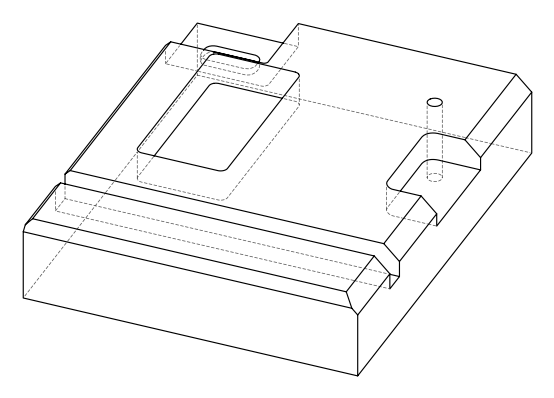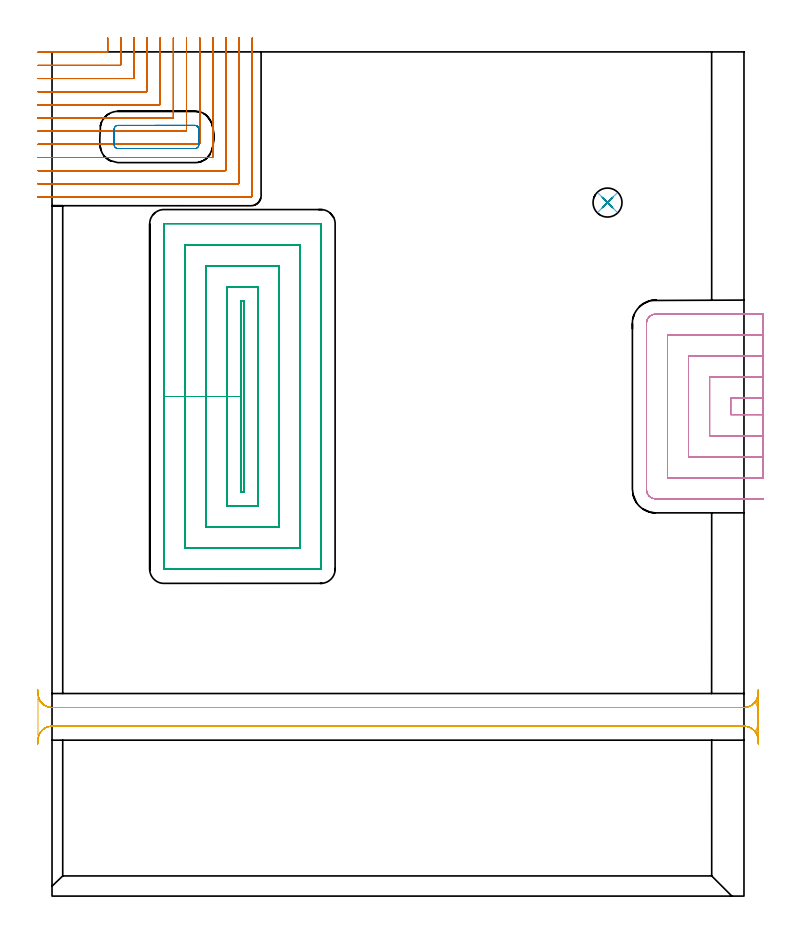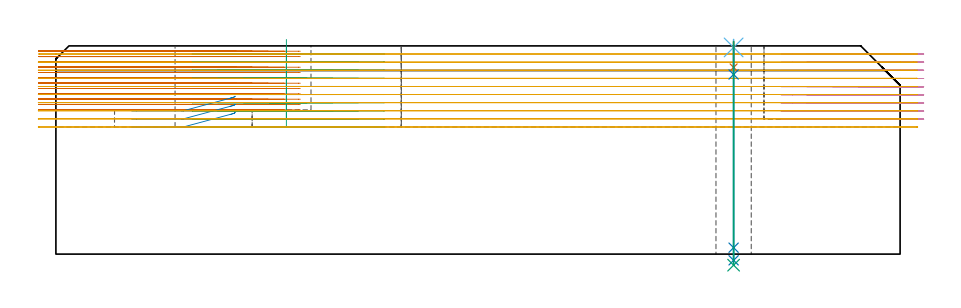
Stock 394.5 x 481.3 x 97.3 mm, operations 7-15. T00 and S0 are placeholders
(PLAN: 15 operations, 6 tool changes, 167.4 min)
(1 AREA_MILL | FG_CHAMFER_SURFACE | UGT0205_001 | 5.06 min | 16356 mm3)
(2 AREA_MILL_1 | FG_CHAMFER_SURFACE_1 | UGT0205_001 | 2.09 min | 1693 mm3)
(3 AREA_MILL_2 | FG_CHAMFER_SURFACE_2 | UGT0205_001 | 6.05 min | 20045 mm3)
(4 AREA_MILL_3 | FG_CHAMFER_SURFACE_3 | UGT0205_001 | 6.83 min | 5321 mm3)
(5 AREA_MILL_4 | FG_CHAMFER_SURFACE_4 | UGT0205_001 | 8.21 min | 25258 mm3)
(6 AREA_MILL_5 | FG_CHAMFER_SURFACE_5 | UGT0205_001 | 15.37 min | 24976 mm3)
(7 MILL_CORNER_NOTCH_RECTANGULAR | CORNER_NOTCH_RECTANGULAR | NXT0201_013 | Follow Part, ap 2.5, ae 75% | 41.35 min | 312324 mm3)
(8 MILL_RECTANGULAR_POCKET | POCKET_RECTANGULAR_STRAIGHT | NXT0201_012 | Follow Part, ap 4, ae 75% | 1.05 min | 14298 mm3)
(9 MILL_RECTANGULAR_POCKET_1 | POCKET_RECTANGULAR_STRAIGHT_1 | NXT0201_012 | Follow Part, ap 4, ae 75% | 40.8 min | 851672 mm3)
(10 MILL_SLOT | SLOT_PARTIAL_RECTANGULAR | NXT0201_012 | Follow Part, ap 4, ae 75% | 21.59 min | 259424 mm3)
(11 MILL_RECTANGULAR_SLOT | SLOT_RECTANGULAR | NXT0201_012 | Follow Part, ap 4, ae 75% | 18.04 min | 394912 mm3)
(12 SPOT_DRILL | STEP1HOLE | NXT0321_9005460120000 | 0.03 min | 7 mm3)
(13 DRILL_BLIND_HOLE_INTO_CENTER | STEP1HOLE | NXT0301_038 | 0.05 min | 325 mm3)
(14 GUN_DRILL_THROUGH_HOLE | STEP1HOLE | UGT0307_002 | 0.48 min | 2481 mm3)
(15 SPADE_DRILL_TO_ENLARGE_THROUGH_HOLE | STEP1HOLE | UGT0306_007 | 0.42 min | 17938 mm3)
(TOOL UGT0205_001 | Chamfer Mill 20 x 3 x 45 deg. | D20 FL50 Z2)
(TOOL NXT0201_013 | ENDMILL 10mm | D10 FL30 Z4)
(TOOL NXT0201_012 | ENDMILL 16mm [2P460-1600-NA 1630] | D16 FL38 Z6)
(TOOL NXT0321_9005460120000 | NC Spot Drill, 142deg, 12mm, Carbide, Uncoated | D12 PA142 FL30 Z2)
(TOOL NXT0301_038 | Carbide Drill 6.7mm [860.1-0670-034A1-MM 2214] | D6.7 PA140 FL53 Z2)
(TOOL UGT0307_002 | Gun Drill 6 mm | D6 PA130 FL24 Z1)
(TOOL UGT0306_007 | Spade Drill 16.5mm | D16.5 PA132 FL10 Z2)
(OP 7 MILL_CORNER_NOTCH_RECTANGULAR)
G17 G21 G94 G90
T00 M6
G54
G17 G0 G90 X-8. Y481.1 S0 M3
G43 Z107.3 H0
Z94.808
G94 G1 X-5. F250.
X31.206 F500.
G3 X31.7 Y481.594 R0.5
G1 Y486.3
Y489.3 F250.
G0 Z107.3
X-8. Y473.6
Z94.808
G1 X-5.
X38.706 F500.
G3 X39.2 Y474.094 R0.5
G1 Y486.3
Y489.3 F250.
G0 Z107.3
X-8. Y466.1
Z94.808
G1 X-5.
X46.205 F500.
G3 X46.7 Y466.595 R0.5
G1 Y486.3
Y489.3 F250.
G0 Z107.3
X-8. Y458.6
Z94.808
G1 X-5.
X53.705 F500.
G3 X54.2 Y459.095 R0.5
G1 Y486.3
Y489.3 F250.
G0 Z107.3
X-8. Y451.1
Z94.808
G1 X-5.
X61.205 F500.
G3 X61.7 Y451.595 R0.5
G1 Y486.3
Y489.3 F250.
G0 Z107.3
X-8. Y443.6
Z94.808
G1 X-5.
X68.705 F500.
G3 X69.2 Y444.095 R0.5
G1 Y486.3
Y489.3 F250.
G0 Z107.3
X-8. Y436.1
Z94.808
G1 X-5.
X76.204 F500.
G3 X76.7 Y436.596 R0.5
G1 Y486.3
Y489.3 F250.
G0 Z107.3
X-8. Y428.6
Z94.808
G1 X-5.
X83.704 F500.
G3 X84.2 Y429.096 R0.5
G1 Y486.3
Y489.3 F250.
G0 Z107.3
X-8. Y421.1
Z94.808
G1 X-5.
X91.204 F500.
G3 X91.7 Y421.596 R0.5
G1 Y486.3
Y489.3 F250.
G0 Z107.3
X-8. Y413.6
Z94.808
G1 X-5.
X98.704 F500.
G3 X99.2 Y414.096 R0.5
G1 Y486.3
Y489.3 F250.
G0 Z107.3
X-8. Y406.1
Z94.808
G1 X-5.
X106.204 F500.
G3 X106.7 Y406.596 R0.5
G1 Y486.3
Y489.3 F250.
G0 Z107.3
X-8. Y398.6
Z94.808
G1 X-5.
X113.4 F500.
G3 X114.2 Y399.4 R0.8
G1 Y486.3
Y489.3 F250.
G0 Z107.3
X-8. Y481.1
Z92.317
G1 X-5.
X31.206 F500.
G3 X31.7 Y481.594 R0.5
G1 Y486.3
Y489.3 F250.
G0 Z107.3
X-8. Y473.6
Z92.317
G1 X-5.
X38.706 F500.
G3 X39.2 Y474.094 R0.5
G1 Y486.3
Y489.3 F250.
G0 Z107.3
X-8. Y466.1
Z92.317
G1 X-5.
X46.205 F500.
G3 X46.7 Y466.595 R0.5
G1 Y486.3
Y489.3 F250.
G0 Z107.3
X-8. Y458.6
Z92.317
G1 X-5.
X53.705 F500.
G3 X54.2 Y459.095 R0.5
G1 Y486.3
Y489.3 F250.
G0 Z107.3
X-8. Y451.1
Z92.317
G1 X-5.
X61.205 F500.
G3 X61.7 Y451.595 R0.5
G1 Y486.3
Y489.3 F250.
G0 Z107.3
X-8. Y443.6
Z92.317
G1 X-5.
X68.705 F500.
G3 X69.2 Y444.095 R0.5
G1 Y486.3
Y489.3 F250.
G0 Z107.3
X-8. Y436.1
Z92.317
G1 X-5.
X76.204 F500.
G3 X76.7 Y436.596 R0.5
G1 Y486.3
Y489.3 F250.
G0 Z107.3
X-8. Y428.6
Z92.317
G1 X-5.
X83.704 F500.
G3 X84.2 Y429.096 R0.5
G1 Y486.3
Y489.3 F250.
G0 Z107.3
X-8. Y421.1
Z92.317
G1 X-5.
X91.204 F500.
G3 X91.7 Y421.596 R0.5
G1 Y486.3
Y489.3 F250.
G0 Z107.3
X-8. Y413.6
Z92.317
G1 X-5.
X98.704 F500.
G3 X99.2 Y414.096 R0.5
G1 Y486.3
Y489.3 F250.
G0 Z107.3
X-8. Y406.1
Z92.317
G1 X-5.
X106.204 F500.
G3 X106.7 Y406.596 R0.5
G1 Y486.3
Y489.3 F250.
G0 Z107.3
X-8. Y398.6
Z92.317
G1 X-5.
X113.4 F500.
G3 X114.2 Y399.4 R0.8
G1 Y486.3
Y489.3 F250.
G0 Z107.3
X-8. Y481.1
Z89.825
G1 X-5.
X31.206 F500.
G3 X31.7 Y481.594 R0.5
G1 Y486.3
Y489.3 F250.
G0 Z107.3
X-8. Y473.6
Z89.825
G1 X-5.
X38.706 F500.
G3 X39.2 Y474.094 R0.5
G1 Y486.3
Y489.3 F250.
G0 Z107.3
X-8. Y466.1
Z89.825
G1 X-5.
X46.205 F500.
G3 X46.7 Y466.595 R0.5
G1 Y486.3
Y489.3 F250.
G0 Z107.3
X-8. Y458.6
Z89.825
G1 X-5.
X53.705 F500.
G3 X54.2 Y459.095 R0.5
G1 Y486.3
Y489.3 F250.
G0 Z107.3
X-8. Y451.1
Z89.825
G1 X-5.
X61.205 F500.
G3 X61.7 Y451.595 R0.5
G1 Y486.3
Y489.3 F250.
G0 Z107.3
X-8. Y443.6
Z89.825
G1 X-5.
X68.705 F500.
G3 X69.2 Y444.095 R0.5
G1 Y486.3
Y489.3 F250.
G0 Z107.3
X-8. Y436.1
Z89.825
G1 X-5.
X76.204 F500.
G3 X76.7 Y436.596 R0.5
G1 Y486.3
Y489.3 F250.
G0 Z107.3
X-8. Y428.6
Z89.825
G1 X-5.
X83.704 F500.
G3 X84.2 Y429.096 R0.5
G1 Y486.3
Y489.3 F250.
G0 Z107.3
X-8. Y421.1
Z89.825
G1 X-5.
X91.204 F500.
G3 X91.7 Y421.596 R0.5
G1 Y486.3
Y489.3 F250.
G0 Z107.3
X-8. Y413.6
Z89.825
G1 X-5.
X98.704 F500.
G3 X99.2 Y414.096 R0.5
G1 Y486.3
Y489.3 F250.
G0 Z107.3
X-8. Y406.1
Z89.825
G1 X-5.
X106.204 F500.
G3 X106.7 Y406.596 R0.5
G1 Y486.3
Y489.3 F250.
G0 Z107.3
X-8. Y398.6
Z89.825
G1 X-5.
X113.4 F500.
G3 X114.2 Y399.4 R0.8
G1 Y486.3
Y489.3 F250.
G0 Z107.3
X-8. Y481.1
Z87.333
G1 X-5.
X31.206 F500.
G3 X31.7 Y481.594 R0.5
G1 Y486.3
Y489.3 F250.
G0 Z107.3
X-8. Y473.6
Z87.333
G1 X-5.
X38.706 F500.
G3 X39.2 Y474.094 R0.5
G1 Y486.3
Y489.3 F250.
G0 Z107.3
X-8. Y466.1
Z87.333
G1 X-5.
X46.205 F500.
G3 X46.7 Y466.595 R0.5
G1 Y486.3
Y489.3 F250.
G0 Z107.3
X-8. Y458.6
Z87.333
G1 X-5.
X53.705 F500.
G3 X54.2 Y459.095 R0.5
G1 Y486.3
Y489.3 F250.
G0 Z107.3
X-8. Y451.1
Z87.333
G1 X-5.
X61.205 F500.
G3 X61.7 Y451.595 R0.5
G1 Y486.3
Y489.3 F250.
G0 Z107.3
X-8. Y443.6
Z87.333
G1 X-5.
X68.705 F500.
G3 X69.2 Y444.095 R0.5
G1 Y486.3
Y489.3 F250.
G0 Z107.3
X-8. Y436.1
Z87.333
G1 X-5.
X76.204 F500.
G3 X76.7 Y436.596 R0.5
G1 Y486.3
Y489.3 F250.
G0 Z107.3
X-8. Y428.6
Z87.333
G1 X-5.
X83.704 F500.
G3 X84.2 Y429.096 R0.5
G1 Y486.3
Y489.3 F250.
G0 Z107.3
X-8. Y421.1
Z87.333
G1 X-5.
X91.204 F500.
G3 X91.7 Y421.596 R0.5
G1 Y486.3
Y489.3 F250.
G0 Z107.3
X-8. Y413.6
Z87.333
G1 X-5.
X98.704 F500.
G3 X99.2 Y414.096 R0.5
G1 Y486.3
Y489.3 F250.
G0 Z107.3
X-8. Y406.1
Z87.333
G1 X-5.
X106.204 F500.
G3 X106.7 Y406.596 R0.5
G1 Y486.3
Y489.3 F250.
G0 Z107.3
X-8. Y398.6
Z87.333
G1 X-5.
X113.4 F500.
G3 X114.2 Y399.4 R0.8
G1 Y486.3
Y489.3 F250.
G0 Z107.3
X-8. Y481.1
Z84.842
G1 X-5.
X31.206 F500.
G3 X31.7 Y481.594 R0.5
G1 Y486.3
Y489.3 F250.
G0 Z107.3
X-8. Y473.6
Z84.842
G1 X-5.
X38.706 F500.
G3 X39.2 Y474.094 R0.5
G1 Y486.3
Y489.3 F250.
G0 Z107.3
X-8. Y466.1
Z84.842
G1 X-5.
X46.205 F500.
G3 X46.7 Y466.595 R0.5
G1 Y486.3
Y489.3 F250.
G0 Z107.3
X-8. Y458.6
Z84.842
G1 X-5.
X53.705 F500.
G3 X54.2 Y459.095 R0.5
G1 Y486.3
Y489.3 F250.
G0 Z107.3
X-8. Y451.1
Z84.842
G1 X-5.
X61.205 F500.
G3 X61.7 Y451.595 R0.5
G1 Y486.3
Y489.3 F250.
G0 Z107.3
X-8. Y443.6
Z84.842
G1 X-5.
X68.705 F500.
G3 X69.2 Y444.095 R0.5
G1 Y486.3
Y489.3 F250.
G0 Z107.3
X-8. Y436.1
Z84.842
G1 X-5.
X76.204 F500.
G3 X76.7 Y436.596 R0.5
G1 Y486.3
Y489.3 F250.
G0 Z107.3
X-8. Y428.6
Z84.842
G1 X-5.
X83.704 F500.
G3 X84.2 Y429.096 R0.5
G1 Y486.3
Y489.3 F250.
G0 Z107.3
X-8. Y421.1
Z84.842
G1 X-5.
X91.204 F500.
G3 X91.7 Y421.596 R0.5
G1 Y486.3
Y489.3 F250.
G0 Z107.3
X-8. Y413.6
Z84.842
G1 X-5.
X98.704 F500.
G3 X99.2 Y414.096 R0.5
G1 Y486.3
Y489.3 F250.
G0 Z107.3
X-8. Y406.1
Z84.842
G1 X-5.
X106.204 F500.
G3 X106.7 Y406.596 R0.5
G1 Y486.3
Y489.3 F250.
G0 Z107.3
X-8. Y398.6
Z84.842
G1 X-5.
X113.4 F500.
G3 X114.2 Y399.4 R0.8
G1 Y486.3
Y489.3 F250.
G0 Z107.3
X-8. Y481.1
Z82.35
G1 X-5.
X31.206 F500.
G3 X31.7 Y481.594 R0.5
G1 Y486.3
Y489.3 F250.
G0 Z107.3
X-8. Y473.6
Z82.35
G1 X-5.
X38.706 F500.
G3 X39.2 Y474.094 R0.5
G1 Y486.3
Y489.3 F250.
G0 Z107.3
X-8. Y466.1
Z82.35
G1 X-5.
X46.205 F500.
G3 X46.7 Y466.595 R0.5
G1 Y486.3
Y489.3 F250.
G0 Z107.3
X-8. Y458.6
Z82.35
G1 X-5.
X53.705 F500.
G3 X54.2 Y459.095 R0.5
G1 Y486.3
Y489.3 F250.
G0 Z107.3
X-8. Y451.1
Z82.35
G1 X-5.
X61.205 F500.
G3 X61.7 Y451.595 R0.5
G1 Y486.3
Y489.3 F250.
G0 Z107.3
X-8. Y443.6
Z82.35
G1 X-5.
X68.705 F500.
G3 X69.2 Y444.095 R0.5
G1 Y486.3
Y489.3 F250.
G0 Z107.3
X-8. Y436.1
Z82.35
G1 X-5.
X76.204 F500.
G3 X76.7 Y436.596 R0.5
G1 Y486.3
Y489.3 F250.
G0 Z107.3
X-8. Y428.6
Z82.35
G1 X-5.
X83.704 F500.
G3 X84.2 Y429.096 R0.5
G1 Y486.3
Y489.3 F250.
G0 Z107.3
X-8. Y421.1
Z82.35
G1 X-5.
X91.204 F500.
G3 X91.7 Y421.596 R0.5
G1 Y486.3
Y489.3 F250.
G0 Z107.3
X-8. Y413.6
Z82.35
G1 X-5.
X98.704 F500.
G3 X99.2 Y414.096 R0.5
G1 Y486.3
Y489.3 F250.
G0 Z107.3
X-8. Y406.1
Z82.35
G1 X-5.
X106.204 F500.
G3 X106.7 Y406.596 R0.5
G1 Y486.3
Y489.3 F250.
G0 Z107.3
X-8. Y398.6
Z82.35
G1 X-5.
X113.4 F500.
G3 X114.2 Y399.4 R0.8
G1 Y486.3
Y489.3 F250.
G0 Z107.3
X-8. Y481.1
Z79.858
G1 X-5.
X31.206 F500.
G3 X31.7 Y481.594 R0.5
G1 Y486.3
Y489.3 F250.
G0 Z107.3
X-8. Y473.6
Z79.858
G1 X-5.
X38.706 F500.
G3 X39.2 Y474.094 R0.5
G1 Y486.3
Y489.3 F250.
G0 Z107.3
X-8. Y466.1
Z79.858
G1 X-5.
X46.205 F500.
G3 X46.7 Y466.595 R0.5
G1 Y486.3
Y489.3 F250.
G0 Z107.3
X-8. Y458.6
Z79.858
G1 X-5.
X53.705 F500.
G3 X54.2 Y459.095 R0.5
G1 Y486.3
Y489.3 F250.
G0 Z107.3
X-8. Y451.1
Z79.858
G1 X-5.
X61.205 F500.
G3 X61.7 Y451.595 R0.5
G1 Y486.3
Y489.3 F250.
G0 Z107.3
X-8. Y443.6
Z79.858
G1 X-5.
X68.705 F500.
G3 X69.2 Y444.095 R0.5
G1 Y486.3
Y489.3 F250.
G0 Z107.3
X-8. Y436.1
Z79.858
G1 X-5.
X76.204 F500.
G3 X76.7 Y436.596 R0.5
G1 Y486.3
Y489.3 F250.
G0 Z107.3
X-8. Y428.6
Z79.858
G1 X-5.
X83.704 F500.
G3 X84.2 Y429.096 R0.5
G1 Y486.3
Y489.3 F250.
G0 Z107.3
X-8. Y421.1
Z79.858
G1 X-5.
X91.204 F500.
G3 X91.7 Y421.596 R0.5
G1 Y486.3
Y489.3 F250.
G0 Z107.3
X-8. Y413.6
Z79.858
G1 X-5.
X98.704 F500.
G3 X99.2 Y414.096 R0.5
G1 Y486.3
Y489.3 F250.
G0 Z107.3
X-8. Y406.1
Z79.858
G1 X-5.
X106.204 F500.
G3 X106.7 Y406.596 R0.5
G1 Y486.3
Y489.3 F250.
G0 Z107.3
X-8. Y398.6
Z79.858
G1 X-5.
X113.4 F500.
G3 X114.2 Y399.4 R0.8
G1 Y486.3
Y489.3 F250.
G0 Z107.3
X-8. Y481.1
Z77.367
G1 X-5.
X31.206 F500.
G3 X31.7 Y481.594 R0.5
G1 Y486.3
Y489.3 F250.
G0 Z107.3
X-8. Y473.6
Z77.367
G1 X-5.
X38.706 F500.
G3 X39.2 Y474.094 R0.5
G1 Y486.3
Y489.3 F250.
G0 Z107.3
X-8. Y466.1
Z77.367
G1 X-5.
X46.205 F500.
G3 X46.7 Y466.595 R0.5
G1 Y486.3
Y489.3 F250.
G0 Z107.3
X-8. Y458.6
Z77.367
G1 X-5.
X53.705 F500.
G3 X54.2 Y459.095 R0.5
G1 Y486.3
Y489.3 F250.
G0 Z107.3
X-8. Y451.1
Z77.367
G1 X-5.
X61.205 F500.
G3 X61.7 Y451.595 R0.5
G1 Y486.3
Y489.3 F250.
G0 Z107.3
X-8. Y443.6
Z77.367
G1 X-5.
X68.705 F500.
G3 X69.2 Y444.095 R0.5
G1 Y486.3
Y489.3 F250.
G0 Z107.3
X-8. Y436.1
Z77.367
G1 X-5.
X76.204 F500.
G3 X76.7 Y436.596 R0.5
G1 Y486.3
Y489.3 F250.
G0 Z107.3
X-8. Y428.6
Z77.367
G1 X-5.
X83.704 F500.
G3 X84.2 Y429.096 R0.5
G1 Y486.3
Y489.3 F250.
G0 Z107.3
X-8. Y421.1
Z77.367
G1 X-5.
X91.204 F500.
G3 X91.7 Y421.596 R0.5
G1 Y486.3
Y489.3 F250.
G0 Z107.3
X-8. Y413.6
Z77.367
G1 X-5.
X98.704 F500.
G3 X99.2 Y414.096 R0.5
G1 Y486.3
Y489.3 F250.
G0 Z107.3
X-8. Y406.1
Z77.367
G1 X-5.
X106.204 F500.
G3 X106.7 Y406.596 R0.5
G1 Y486.3
Y489.3 F250.
G0 Z107.3
X-8. Y398.6
Z77.367
G1 X-5.
X113.4 F500.
G3 X114.2 Y399.4 R0.8
G1 Y486.3
Y489.3 F250.
G0 Z107.3
X-8. Y481.1
Z74.875
G1 X-5.
X31.206 F500.
G3 X31.7 Y481.594 R0.5
G1 Y486.3
Y489.3 F250.
G0 Z107.3
X-8. Y473.6
Z74.875
G1 X-5.
X38.706 F500.
G3 X39.2 Y474.094 R0.5
G1 Y486.3
Y489.3 F250.
G0 Z107.3
X-8. Y466.1
Z74.875
G1 X-5.
X46.205 F500.
G3 X46.7 Y466.595 R0.5
G1 Y486.3
Y489.3 F250.
G0 Z107.3
X-8. Y458.6
Z74.875
G1 X-5.
X53.705 F500.
G3 X54.2 Y459.095 R0.5
G1 Y486.3
Y489.3 F250.
G0 Z107.3
X-8. Y451.1
Z74.875
G1 X-5.
X61.205 F500.
G3 X61.7 Y451.595 R0.5
G1 Y486.3
Y489.3 F250.
G0 Z107.3
X-8. Y443.6
Z74.875
G1 X-5.
X68.705 F500.
G3 X69.2 Y444.095 R0.5
G1 Y486.3
Y489.3 F250.
G0 Z107.3
X-8. Y436.1
Z74.875
G1 X-5.
X76.204 F500.
G3 X76.7 Y436.596 R0.5
G1 Y486.3
Y489.3 F250.
G0 Z107.3
X-8. Y428.6
Z74.875
G1 X-5.
X83.704 F500.
G3 X84.2 Y429.096 R0.5
G1 Y486.3
Y489.3 F250.
G0 Z107.3
X-8. Y421.1
Z74.875
G1 X-5.
X91.204 F500.
G3 X91.7 Y421.596 R0.5
G1 Y486.3
Y489.3 F250.
G0 Z107.3
X-8. Y413.6
Z74.875
G1 X-5.
X98.704 F500.
G3 X99.2 Y414.096 R0.5
G1 Y486.3
Y489.3 F250.
G0 Z107.3
X-8. Y406.1
Z74.875
G1 X-5.
X106.204 F500.
G3 X106.7 Y406.596 R0.5
G1 Y486.3
Y489.3 F250.
G0 Z107.3
X-8. Y398.6
Z74.875
G1 X-5.
X113.4 F500.
G3 X114.2 Y399.4 R0.8
G1 Y486.3
Y489.3 F250.
G0 Z107.3
X-8. Y481.1
Z72.383
G1 X-5.
X31.206 F500.
G3 X31.7 Y481.594 R0.5
G1 Y486.3
Y489.3 F250.
G0 Z107.3
X-8. Y473.6
Z72.383
G1 X-5.
X38.706 F500.
G3 X39.2 Y474.094 R0.5
G1 Y486.3
Y489.3 F250.
G0 Z107.3
X-8. Y466.1
Z72.383
G1 X-5.
X46.205 F500.
G3 X46.7 Y466.595 R0.5
G1 Y486.3
Y489.3 F250.
G0 Z107.3
X-8. Y458.6
Z72.383
G1 X-5.
X53.705 F500.
G3 X54.2 Y459.095 R0.5
G1 Y486.3
Y489.3 F250.
G0 Z107.3
X-8. Y451.1
Z72.383
G1 X-5.
X61.205 F500.
G3 X61.7 Y451.595 R0.5
G1 Y486.3
Y489.3 F250.
G0 Z107.3
X-8. Y443.6
Z72.383
G1 X-5.
X68.705 F500.
G3 X69.2 Y444.095 R0.5
G1 Y486.3
Y489.3 F250.
G0 Z107.3
X-8. Y436.1
Z72.383
G1 X-5.
X76.204 F500.
G3 X76.7 Y436.596 R0.5
G1 Y486.3
Y489.3 F250.
G0 Z107.3
X-8. Y428.6
Z72.383
G1 X-5.
X83.704 F500.
G3 X84.2 Y429.096 R0.5
G1 Y486.3
Y489.3 F250.
G0 Z107.3
X-8. Y421.1
Z72.383
G1 X-5.
X91.204 F500.
G3 X91.7 Y421.596 R0.5
G1 Y486.3
Y489.3 F250.
G0 Z107.3
X-8. Y413.6
Z72.383
G1 X-5.
X98.704 F500.
G3 X99.2 Y414.096 R0.5
G1 Y486.3
Y489.3 F250.
G0 Z107.3
X-8. Y406.1
Z72.383
G1 X-5.
X106.204 F500.
G3 X106.7 Y406.596 R0.5
G1 Y486.3
Y489.3 F250.
G0 Z107.3
X-8. Y398.6
Z72.383
G1 X-5.
X113.4 F500.
G3 X114.2 Y399.4 R0.8
G1 Y486.3
Y489.3 F250.
G0 Z107.3
X-8. Y481.1
Z69.892
G1 X-5.
X31.206 F500.
G3 X31.7 Y481.594 R0.5
G1 Y486.3
Y489.3 F250.
G0 Z107.3
X-8. Y473.6
Z69.892
G1 X-5.
X38.706 F500.
G3 X39.2 Y474.094 R0.5
G1 Y486.3
Y489.3 F250.
G0 Z107.3
X-8. Y466.1
Z69.892
G1 X-5.
X46.205 F500.
G3 X46.7 Y466.595 R0.5
G1 Y486.3
Y489.3 F250.
G0 Z107.3
X-8. Y458.6
Z69.892
G1 X-5.
X53.705 F500.
G3 X54.2 Y459.095 R0.5
G1 Y486.3
Y489.3 F250.
G0 Z107.3
X-8. Y451.1
Z69.892
G1 X-5.
X61.205 F500.
G3 X61.7 Y451.595 R0.5
G1 Y486.3
Y489.3 F250.
G0 Z107.3
X-8. Y443.6
Z69.892
G1 X-5.
X68.705 F500.
G3 X69.2 Y444.095 R0.5
G1 Y486.3
Y489.3 F250.
G0 Z107.3
X-8. Y436.1
Z69.892
G1 X-5.
X76.204 F500.
G3 X76.7 Y436.596 R0.5
G1 Y486.3
Y489.3 F250.
G0 Z107.3
X-8. Y428.6
Z69.892
G1 X-5.
X83.704 F500.
G3 X84.2 Y429.096 R0.5
G1 Y486.3
Y489.3 F250.
G0 Z107.3
X-8. Y421.1
Z69.892
G1 X-5.
X91.204 F500.
G3 X91.7 Y421.596 R0.5
G1 Y486.3
Y489.3 F250.
G0 Z107.3
X-8. Y413.6
Z69.892
G1 X-5.
X98.704 F500.
G3 X99.2 Y414.096 R0.5
G1 Y486.3
Y489.3 F250.
G0 Z107.3
X-8. Y406.1
Z69.892
G1 X-5.
X106.204 F500.
G3 X106.7 Y406.596 R0.5
G1 Y486.3
Y489.3 F250.
G0 Z107.3
X-8. Y398.6
Z69.892
G1 X-5.
X113.4 F500.
G3 X114.2 Y399.4 R0.8
G1 Y486.3
Y489.3 F250.
G0 Z107.3
X-8. Y481.1
Z67.4
G1 X-5.
X31.206 F500.
G3 X31.7 Y481.594 R0.5
G1 Y486.3
Y489.3 F250.
G0 Z107.3
X-8. Y473.6
Z67.4
G1 X-5.
X38.706 F500.
G3 X39.2 Y474.094 R0.5
G1 Y486.3
Y489.3 F250.
G0 Z107.3
X-8. Y466.1
Z67.4
G1 X-5.
X46.205 F500.
G3 X46.7 Y466.595 R0.5
G1 Y486.3
Y489.3 F250.
G0 Z107.3
X-8. Y458.6
Z67.4
G1 X-5.
X53.705 F500.
G3 X54.2 Y459.095 R0.5
G1 Y486.3
Y489.3 F250.
G0 Z107.3
X-8. Y451.1
Z67.4
G1 X-5.
X61.205 F500.
G3 X61.7 Y451.595 R0.5
G1 Y486.3
Y489.3 F250.
G0 Z107.3
X-8. Y443.6
Z67.4
G1 X-5.
X68.705 F500.
G3 X69.2 Y444.095 R0.5
G1 Y486.3
Y489.3 F250.
G0 Z107.3
X-8. Y436.1
Z67.4
G1 X-5.
X76.204 F500.
G3 X76.7 Y436.596 R0.5
G1 Y486.3
Y489.3 F250.
G0 Z107.3
X-8. Y428.6
Z67.4
G1 X-5.
X83.704 F500.
G3 X84.2 Y429.096 R0.5
G1 Y486.3
Y489.3 F250.
G0 Z107.3
X-8. Y421.1
Z67.4
G1 X-5.
X91.204 F500.
G3 X91.7 Y421.596 R0.5
G1 Y486.3
Y489.3 F250.
G0 Z107.3
X-8. Y413.6
Z67.4
G1 X-5.
X98.704 F500.
G3 X99.2 Y414.096 R0.5
G1 Y486.3
Y489.3 F250.
G0 Z107.3
X-8. Y406.1
Z67.4
G1 X-5.
X106.204 F500.
G3 X106.7 Y406.596 R0.5
G1 Y486.3
Y489.3 F250.
G0 Z107.3
X-8. Y398.6
Z67.4
G1 X-5.
X113.4 F500.
G3 X114.2 Y399.4 R0.8
G1 Y486.3
Y489.3 F250.
G0 Z107.3
M5
M2
(OP 8 MILL_RECTANGULAR_POCKET)
G17 G21 G94 G90
T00 M6
G54
G17 G0 G90 X83.7 Y437.269 S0 M3
G43 Z107.3 H1
Z73.77
G94 G1 Y437.348 Z73.749 F250.
X83.638 Y437.739 Z73.643
X83.508 Y438.112 Z73.537
X83.313 Y438.456 Z73.431
X83.059 Y438.759 Z73.325
X82.756 Y439.013 Z73.219
X82.412 Y439.208 Z73.113
X82.039 Y439.338 Z73.007
X81.648 Y439.4 Z72.901
X81.5 Z72.861
X59.55 Z66.98
X37.6 F500.
G3 X35.4 Y437.2 R2.2
G1 Y428.4
G3 X37.6 Y426.2 R2.2
G1 X81.5
G3 X83.7 Y428.4 R2.2
G1 Y437.2
G3 X81.5 Y439.4 R2.2
G1 X59.55
X58.55
G0 X83.7 Y437.269 Z69.98
G1 Y437.348 Z69.959 F250.
X83.638 Y437.739 Z69.853
X83.508 Y438.112 Z69.747
X83.313 Y438.456 Z69.641
X83.059 Y438.759 Z69.535
X82.756 Y439.013 Z69.429
X82.412 Y439.208 Z69.323
X82.039 Y439.338 Z69.217
X81.648 Y439.4 Z69.111
X81.5 Z69.071
X59.55 Z63.19
X37.6 F500.
G3 X35.4 Y437.2 R2.2
G1 Y428.4
G3 X37.6 Y426.2 R2.2
G1 X81.5
G3 X83.7 Y428.4 R2.2
G1 Y437.2
G3 X81.5 Y439.4 R2.2
G1 X59.55
X58.55
G0 X83.7 Y437.269 Z66.19
G1 Y437.348 Z66.169 F250.
X83.638 Y437.739 Z66.063
X83.508 Y438.112 Z65.957
X83.313 Y438.456 Z65.851
X83.059 Y438.759 Z65.745
X82.756 Y439.013 Z65.639
X82.412 Y439.208 Z65.533
X82.039 Y439.338 Z65.427
X81.648 Y439.4 Z65.321
X81.5 Z65.281
X59.55 Z59.4
X37.6 F500.
G3 X35.4 Y437.2 R2.2
G1 Y428.4
G3 X37.6 Y426.2 R2.2
G1 X81.5
G3 X83.7 Y428.4 R2.2
G1 Y437.2
G3 X81.5 Y439.4 R2.2
G1 X59.55
X58.55
G0 Z107.3
M5
M2
(OP 9 MILL_RECTANGULAR_POCKET_1)
G17 G21 G94 G90
T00 M6
G54
G17 G0 G90 X107.7 Y310.191 S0 M3
G43 Z107.3 H1
Z100.3
G94 G1 Y284.85 Z93.51 F250.
Y230.3 F500.
X109.4
Y339.4
X107.7
Y284.85
X99.7
Y222.3
X117.4
Y347.4
X99.7
Y284.85
X87.7
Y210.3
X129.4
Y359.4
X87.7
Y284.85
X75.7
Y198.3
X141.4
Y371.4
X75.7
Y284.85
X63.7
Y186.4
X63.705 Y186.345
X63.745 Y186.305
X63.8 Y186.3
X153.3
X153.355 Y186.305
X153.395 Y186.345
X153.4 Y186.4
Y383.3
X153.395 Y383.355
X153.355 Y383.395
X153.3 Y383.4
X63.8
X63.745 Y383.395
X63.705 Y383.355
X63.7 Y383.3
Y284.85
Y283.85
G0 X107.7 Y310.191 Z96.51
G1 Y284.85 Z89.72 F250.
Y230.3 F500.
X109.4
Y339.4
X107.7
Y284.85
X99.7
Y222.3
X117.4
Y347.4
X99.7
Y284.85
X87.7
Y210.3
X129.4
Y359.4
X87.7
Y284.85
X75.7
Y198.3
X141.4
Y371.4
X75.7
Y284.85
X63.7
Y186.4
X63.705 Y186.345
X63.745 Y186.305
X63.8 Y186.3
X153.3
X153.355 Y186.305
X153.395 Y186.345
X153.4 Y186.4
Y383.3
X153.395 Y383.355
X153.355 Y383.395
X153.3 Y383.4
X63.8
X63.745 Y383.395
X63.705 Y383.355
X63.7 Y383.3
Y284.85
Y283.85
G0 X107.7 Y310.191 Z92.72
G1 Y284.85 Z85.93 F250.
Y230.3 F500.
X109.4
Y339.4
X107.7
Y284.85
X99.7
Y222.3
X117.4
Y347.4
X99.7
Y284.85
X87.7
Y210.3
X129.4
Y359.4
X87.7
Y284.85
X75.7
Y198.3
X141.4
Y371.4
X75.7
Y284.85
X63.7
Y186.4
X63.705 Y186.345
X63.745 Y186.305
X63.8 Y186.3
X153.3
X153.355 Y186.305
X153.395 Y186.345
X153.4 Y186.4
Y383.3
X153.395 Y383.355
X153.355 Y383.395
X153.3 Y383.4
X63.8
X63.745 Y383.395
X63.705 Y383.355
X63.7 Y383.3
Y284.85
Y283.85
G0 X107.7 Y310.191 Z88.93
G1 Y284.85 Z82.14 F250.
Y230.3 F500.
X109.4
Y339.4
X107.7
Y284.85
X99.7
Y222.3
X117.4
Y347.4
X99.7
Y284.85
X87.7
Y210.3
X129.4
Y359.4
X87.7
Y284.85
X75.7
Y198.3
X141.4
Y371.4
X75.7
Y284.85
X63.7
Y186.4
X63.705 Y186.345
X63.745 Y186.305
X63.8 Y186.3
X153.3
X153.355 Y186.305
X153.395 Y186.345
X153.4 Y186.4
Y383.3
X153.395 Y383.355
X153.355 Y383.395
X153.3 Y383.4
X63.8
X63.745 Y383.395
X63.705 Y383.355
X63.7 Y383.3
Y284.85
Y283.85
G0 X107.7 Y310.191 Z85.14
G1 Y284.85 Z78.35 F250.
Y230.3 F500.
X109.4
Y339.4
X107.7
Y284.85
X99.7
Y222.3
X117.4
Y347.4
X99.7
Y284.85
X87.7
Y210.3
X129.4
Y359.4
X87.7
Y284.85
X75.7
Y198.3
X141.4
Y371.4
X75.7
Y284.85
X63.7
Y186.4
X63.705 Y186.345
X63.745 Y186.305
X63.8 Y186.3
X153.3
X153.355 Y186.305
X153.395 Y186.345
X153.4 Y186.4
Y383.3
X153.395 Y383.355
X153.355 Y383.395
X153.3 Y383.4
X63.8
X63.745 Y383.395
X63.705 Y383.355
X63.7 Y383.3
Y284.85
Y283.85
G0 X107.7 Y310.191 Z81.35
G1 Y284.85 Z74.56 F250.
Y230.3 F500.
X109.4
Y339.4
X107.7
Y284.85
X99.7
Y222.3
X117.4
Y347.4
X99.7
Y284.85
X87.7
Y210.3
X129.4
Y359.4
X87.7
Y284.85
X75.7
Y198.3
X141.4
Y371.4
X75.7
Y284.85
X63.7
Y186.4
X63.705 Y186.345
X63.745 Y186.305
X63.8 Y186.3
X153.3
X153.355 Y186.305
X153.395 Y186.345
X153.4 Y186.4
Y383.3
X153.395 Y383.355
X153.355 Y383.395
X153.3 Y383.4
X63.8
X63.745 Y383.395
X63.705 Y383.355
X63.7 Y383.3
Y284.85
Y283.85
G0 X107.7 Y310.191 Z77.56
G1 Y284.85 Z70.77 F250.
Y230.3 F500.
X109.4
Y339.4
X107.7
Y284.85
X99.7
Y222.3
X117.4
Y347.4
X99.7
Y284.85
X87.7
Y210.3
X129.4
Y359.4
X87.7
Y284.85
X75.7
Y198.3
X141.4
Y371.4
X75.7
Y284.85
X63.7
Y186.4
X63.705 Y186.345
X63.745 Y186.305
X63.8 Y186.3
X153.3
X153.355 Y186.305
X153.395 Y186.345
X153.4 Y186.4
Y383.3
X153.395 Y383.355
X153.355 Y383.395
X153.3 Y383.4
X63.8
X63.745 Y383.395
X63.705 Y383.355
X63.7 Y383.3
Y284.85
Y283.85
G0 X107.7 Y310.191 Z73.77
G1 Y284.85 Z66.98 F250.
Y230.3 F500.
X109.4
Y339.4
X107.7
Y284.85
X99.7
Y222.3
X117.4
Y347.4
X99.7
Y284.85
X87.7
Y210.3
X129.4
Y359.4
X87.7
Y284.85
X75.7
Y198.3
X141.4
Y371.4
X75.7
Y284.85
X63.7
Y186.4
X63.705 Y186.345
X63.745 Y186.305
X63.8 Y186.3
X153.3
X153.355 Y186.305
X153.395 Y186.345
X153.4 Y186.4
Y383.3
X153.395 Y383.355
X153.355 Y383.395
X153.3 Y383.4
X63.8
X63.745 Y383.395
X63.705 Y383.355
X63.7 Y383.3
Y284.85
Y283.85
G0 X107.7 Y310.191 Z69.98
G1 Y284.85 Z63.19 F250.
Y230.3 F500.
X109.4
Y339.4
X107.7
Y284.85
X99.7
Y222.3
X117.4
Y347.4
X99.7
Y284.85
X87.7
Y210.3
X129.4
Y359.4
X87.7
Y284.85
X75.7
Y198.3
X141.4
Y371.4
X75.7
Y284.85
X63.7
Y186.4
X63.705 Y186.345
X63.745 Y186.305
X63.8 Y186.3
X153.3
X153.355 Y186.305
X153.395 Y186.345
X153.4 Y186.4
Y383.3
X153.395 Y383.355
X153.355 Y383.395
X153.3 Y383.4
X63.8
X63.745 Y383.395
X63.705 Y383.355
X63.7 Y383.3
Y284.85
Y283.85
G0 X107.7 Y310.191 Z66.19
G1 Y284.85 Z59.4 F250.
Y230.3 F500.
X109.4
Y339.4
X107.7
Y284.85
X99.7
Y222.3
X117.4
Y347.4
X99.7
Y284.85
X87.7
Y210.3
X129.4
Y359.4
X87.7
Y284.85
X75.7
Y198.3
X141.4
Y371.4
X75.7
Y284.85
X63.7
Y186.4
X63.705 Y186.345
X63.745 Y186.305
X63.8 Y186.3
X153.3
X153.355 Y186.305
X153.395 Y186.345
X153.4 Y186.4
Y383.3
X153.395 Y383.355
X153.355 Y383.395
X153.3 Y383.4
X63.8
X63.745 Y383.395
X63.705 Y383.355
X63.7 Y383.3
Y284.85
Y283.85
G0 Z107.3
M5
M2
(OP 10 MILL_SLOT)
G17 G21 G94 G90
T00 M6
G54
G17 G0 G90 X405.5 Y283.817 S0 M3
G43 Z107.3 H1
Z93.489
G94 G1 X402.5 Y283.801 F250.
X402.246 Y283.8 F500.
X386.9
Y274.5
X402.246
X402.5 Y274.499
X405.5 Y274.483 F250.
Y295.822
X402.5 Y295.801
X402.246 Y295.8 F500.
X374.9
Y262.5
X402.246
X402.5 Y262.499
X405.5 Y262.478 F250.
Y307.833
X402.5 Y307.801
G2 X402.246 Y307.8 R24. F500.
G1 X362.9
Y250.5
X402.246
G2 X402.5 Y250.499 R24.
G1 X405.5 Y250.467 F250.
X405.499 Y319.866
X402.5 Y319.803
G2 X402.246 Y319.8 R12. F500.
G1 X350.9
Y238.5
X402.246
G2 X402.5 Y238.497 R12.
G1 X405.499 Y238.434 F250.
X405.246 Y331.8
X402.246
X344.2 F500.
G3 X338.9 Y326.5 R5.3
G1 Y231.8
G3 X344.2 Y226.5 R5.3
G1 X402.246
X405.246 F250.
G0 X405.5 Y283.817 Z89.678
G1 X402.5 Y283.801
X402.246 Y283.8 F500.
X386.9
Y274.5
X402.246
X402.5 Y274.499
X405.5 Y274.483 F250.
Y295.822
X402.5 Y295.801
X402.246 Y295.8 F500.
X374.9
Y262.5
X402.246
X402.5 Y262.499
X405.5 Y262.478 F250.
Y307.833
X402.5 Y307.801
G2 X402.246 Y307.8 R24. F500.
G1 X362.9
Y250.5
X402.246
G2 X402.5 Y250.499 R24.
G1 X405.5 Y250.467 F250.
X405.499 Y319.866
X402.5 Y319.803
G2 X402.246 Y319.8 R12. F500.
G1 X350.9
Y238.5
X402.246
G2 X402.5 Y238.497 R12.
G1 X405.499 Y238.434 F250.
X405.246 Y331.8
X402.246
X344.2 F500.
G3 X338.9 Y326.5 R5.3
G1 Y231.8
G3 X344.2 Y226.5 R5.3
G1 X402.246
X405.246 F250.
G0 X405.5 Y283.801 Z85.867
G1 X402.5 Y283.8
X386.9 F500.
Y274.5
X402.5
X405.5 Y274.499 F250.
Y295.801
X402.5 Y295.8
X374.9 F500.
Y262.5
X402.5
X405.5 Y262.499 F250.
Y307.801
X402.5 Y307.8
X362.9 F500.
Y250.5
X402.5
X405.5 Y250.499 F250.
Y319.802
X402.5 Y319.8
X350.9 F500.
Y238.5
X402.5
X405.5 Y238.498 F250.
X405.492 Y331.8
X402.492
X344.2 F500.
G3 X338.9 Y326.5 R5.3
G1 Y231.8
G3 X344.2 Y226.5 R5.3
G1 X402.492
X405.492 F250.
G0 X405.5 Y283.8 Z82.056
G1 X402.5
X386.9 F500.
Y274.5
X402.5
X405.5 F250.
Y295.8
X402.5
X374.9 F500.
Y262.5
X402.5
X405.5 F250.
Y307.8
X402.5
X362.9 F500.
Y250.5
X402.5
X405.5 F250.
Y319.8
X402.5
X350.9 F500.
Y238.5
X402.5
X405.5 F250.
Y331.8
X402.5
X344.2 F500.
G3 X338.9 Y326.5 R5.3
G1 Y231.8
G3 X344.2 Y226.5 R5.3
G1 X402.5
X405.5 F250.
G0 Y283.8 Z78.244
G1 X402.5
X386.9 F500.
Y274.5
X402.5
X405.5 F250.
Y295.8
X402.5
X374.9 F500.
Y262.5
X402.5
X405.5 F250.
Y307.8
X402.5
X362.9 F500.
Y250.5
X402.5
X405.5 F250.
Y319.8
X402.5
X350.9 F500.
Y238.5
X402.5
X405.5 F250.
Y331.8
X402.5
X344.2 F500.
G3 X338.9 Y326.5 R5.3
G1 Y231.8
G3 X344.2 Y226.5 R5.3
G1 X402.5
X405.5 F250.
G0 Y283.8 Z74.433
G1 X402.5
X386.9 F500.
Y274.5
X402.5
X405.5 F250.
Y295.8
X402.5
X374.9 F500.
Y262.5
X402.5
X405.5 F250.
Y307.8
X402.5
X362.9 F500.
Y250.5
X402.5
X405.5 F250.
Y319.8
X402.5
X350.9 F500.
Y238.5
X402.5
X405.5 F250.
Y331.8
X402.5
X344.2 F500.
G3 X338.9 Y326.5 R5.3
G1 Y231.8
G3 X344.2 Y226.5 R5.3
G1 X402.5
X405.5 F250.
G0 Y283.8 Z70.622
G1 X402.5
X386.9 F500.
Y274.5
X402.5
X405.5 F250.
Y295.8
X402.5
X374.9 F500.
Y262.5
X402.5
X405.5 F250.
Y307.8
X402.5
X362.9 F500.
Y250.5
X402.5
X405.5 F250.
Y319.8
X402.5
X350.9 F500.
Y238.5
X402.5
X405.5 F250.
Y331.8
X402.5
X344.2 F500.
G3 X338.9 Y326.5 R5.3
G1 Y231.8
G3 X344.2 Y226.5 R5.3
G1 X402.5
X405.5 F250.
G0 Y283.8 Z66.811
G1 X402.5
X386.9 F500.
Y274.5
X402.5
X405.5 F250.
Y295.8
X402.5
X374.9 F500.
Y262.5
X402.5
X405.5 F250.
Y307.8
X402.5
X362.9 F500.
Y250.5
X402.5
X405.5 F250.
Y319.8
X402.5
X350.9 F500.
Y238.5
X402.5
X405.5 F250.
Y331.8
X402.5
X344.2 F500.
G3 X338.9 Y326.5 R5.3
G1 Y231.8
G3 X344.2 Y226.5 R5.3
G1 X402.5
X405.5 F250.
G0 Y283.8 Z63.
G1 X402.5
X386.9 F500.
Y274.5
X402.5
X405.5 F250.
Y295.8
X402.5
X374.9 F500.
Y262.5
X402.5
X405.5 F250.
Y307.8
X402.5
X362.9 F500.
Y250.5
X402.5
X405.5 F250.
Y319.8
X402.5
X350.9 F500.
Y238.5
X402.5
X405.5 F250.
Y331.8
X402.5
X344.2 F500.
G3 X338.9 Y326.5 R5.3
G1 Y231.8
G3 X344.2 Y226.5 R5.3
G1 X402.5
X405.5 F250.
G0 Z107.3
M5
M2
(OP 11 MILL_RECTANGULAR_SLOT)
G17 G21 G94 G90
T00 M6
G54
G17 G0 G90 X402.62 Y112.842 S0 M3
G43 Z107.3 H1
Z93.51
G94 G1 X400.745 Y110.5 F250.
G2 X394.5 Y107.5 R8. F500.
G1 X0.
G2 X-7.776 Y113.62 R8.
G1 X-7.805 Y113.627
G3 X-8. Y111.873 R8.
G1 Y92.402
G3 X-7.82 Y90.713 R8.
G1 X-7.79 Y90.72
G2 X0. Y96.9 R8.
G1 X394.5
G2 X400.745 Y93.9 R8.
G1 X402.62 Y91.558 F250.
G0 Z107.3
X-8.23 Y86.603
Z89.72
G1 X-7.97 Y89.592
G2 X0. Y96.9 R8. F500.
G1 X394.5
G2 X400.745 Y93.9 R8.
G3 X402.5 Y98.901 R8.
G1 Y105.5
G3 X400.745 Y110.5 R8.
G2 X394.5 Y107.5 R8.
G1 X0.
G2 X-7.97 Y114.808 R8.
G1 X-8.23 Y117.797 F250.
G0 Y86.603 Z85.93
G1 X-7.97 Y89.592
G2 X0. Y96.9 R8. F500.
G1 X394.5
G2 X401.313 Y93.094 R8.
G3 X402.5 Y97.288 R8.
G1 Y107.075
G3 X401.301 Y111.287 R8.
G2 X394.5 Y107.5 R8.
G1 X0.
G2 X-7.97 Y114.808 R8.
G1 X-8.23 Y117.797 F250.
G0 Y86.603 Z82.14
G1 X-7.97 Y89.592
G2 X0. Y96.9 R8. F500.
G1 X394.5
G2 X402.156 Y91.221 R8.
G1 X402.185 Y91.213
G3 X402.5 Y93.437 R8.
G1 Y110.929
G3 X402.18 Y113.17 R8.
G1 X402.151 Y113.162
G2 X394.5 Y107.5 R8.
G1 X0.
G2 X-7.97 Y114.808 R8.
G1 X-8.23 Y117.797 F250.
G0 Y86.603 Z78.35
G1 X-7.97 Y89.592
G2 X0. Y96.9 R8. F500.
G1 X394.5
G2 X402.47 Y89.592 R8.
G1 X402.73 Y86.603 F250.
Y117.797
X402.47 Y114.808
G2 X394.5 Y107.5 R8. F500.
G1 X0.
G2 X-7.97 Y114.808 R8.
G1 X-8.23 Y117.797 F250.
G0 Y86.603 Z74.56
G1 X-7.97 Y89.592
G2 X0. Y96.9 R8. F500.
G1 X394.5
G2 X402.47 Y89.592 R8.
G1 X402.73 Y86.603 F250.
Y117.797
X402.47 Y114.808
G2 X394.5 Y107.5 R8. F500.
G1 X0.
G2 X-7.97 Y114.808 R8.
G1 X-8.23 Y117.797 F250.
G0 Y86.603 Z70.77
G1 X-7.97 Y89.592
G2 X0. Y96.9 R8. F500.
G1 X394.5
G2 X402.47 Y89.592 R8.
G1 X402.73 Y86.603 F250.
Y117.797
X402.47 Y114.808
G2 X394.5 Y107.5 R8. F500.
G1 X0.
G2 X-7.97 Y114.808 R8.
G1 X-8.23 Y117.797 F250.
G0 Y86.603 Z66.98
G1 X-7.97 Y89.592
G2 X0. Y96.9 R8. F500.
G1 X394.5
G2 X402.47 Y89.592 R8.
G1 X402.73 Y86.603 F250.
Y117.797
X402.47 Y114.808
G2 X394.5 Y107.5 R8. F500.
G1 X0.
G2 X-7.97 Y114.808 R8.
G1 X-8.23 Y117.797 F250.
G0 Y86.603 Z63.19
G1 X-7.97 Y89.592
G2 X0. Y96.9 R8. F500.
G1 X394.5
G2 X402.47 Y89.592 R8.
G1 X402.73 Y86.603 F250.
Y117.797
X402.47 Y114.808
G2 X394.5 Y107.5 R8. F500.
G1 X0.
G2 X-7.97 Y114.808 R8.
G1 X-8.23 Y117.797 F250.
G0 Y86.603 Z59.4
G1 X-7.97 Y89.592
G2 X0. Y96.9 R8. F500.
G1 X394.5
G2 X402.47 Y89.592 R8.
G1 X402.73 Y86.603 F250.
Y117.797
X402.47 Y114.808
G2 X394.5 Y107.5 R8. F500.
G1 X0.
G2 X-7.97 Y114.808 R8.
G1 X-8.23 Y117.797 F250.
G0 Z107.3
M5
M2
(OP 12 SPOT_DRILL)
G17 G21 G94 G90
T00 M6
G54
G17 G0 G90 X316.7 Y395.4 S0 M3
G43 Z107.3 H0
G94 G81 G98 Z96.581 F250. R100.3
G80
M5
M2
(OP 13 DRILL_BLIND_HOLE_INTO_CENTER)
G17 G21 G94 G90
T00 M6
G54
G17 G0 G90 X316.7 Y395.4 S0 M3
G43 Z107.3 H1
G94 G81 G98 Z87.25 F250. R99.3
G80
M5
M2
(OP 14 GUN_DRILL_THROUGH_HOLE)
G17 G21 G94 G90
T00 M6
G54
G17 G0 G90 X316.7 Y395.4 M8
G43 Z107.3 H0
Z97.109
S716 M3
G94 G1 Z83.943 F125. M26
G4 X.084
Z3. F250.
G4 X.084
Z-2.899 F125.
G4 X.084
M5
M9
G0 Z97.109
Z107.3
M2
(OP 15 SPADE_DRILL_TO_ENLARGE_THROUGH_HOLE)
G17 G21 G94 G90
T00 M6
G54
G17 G0 G90 X316.7 Y395.4 S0 M3
G43 Z107.3 H0
G94 G73 G98 Z-5.173 F250. Q14.639 R99.3
G80
M5
M2
